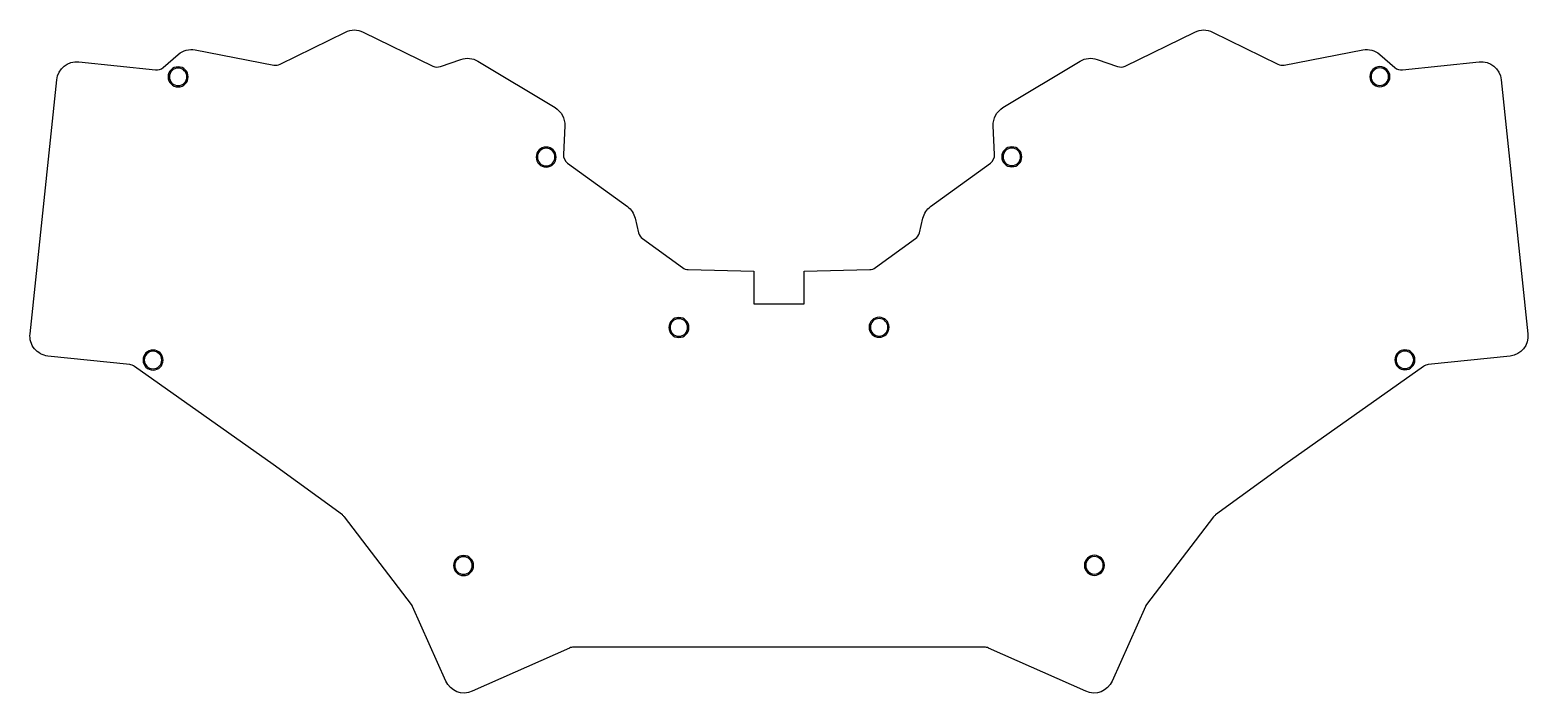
# Model space of a CAD drawing. Header units: millimetres. Extents: x 23.1 to 102.2, y -57.3 to -22.3.
import ezdxf

# ---------------------------------------------------------------- set-up
doc = ezdxf.new("R2010")
doc.units = ezdxf.units.MM
doc.layers.get('0').update_dxf_attribs({"linetype": 'CONTINUOUS'})

msp = doc.modelspace()

# ---------------------------------------------------------------- linework, layer by layer
msp.add_lwpolyline([(46.454, -57.211, -0.414194), (45.056, -56.675), (43.303, -52.737, 0.058799), (43.24, -52.63), (39.7, -48.009, 0.072283), (39.591, -47.903), (35.933, -45.245, 0.003118), (35.928, -45.241), (28.606, -40.06, 0.128422), (28.355, -39.966), (24.031, -39.512, -0.414258), (23.089, -38.348), (24.5, -24.929, -0.4142), (25.663, -23.987), (29.714, -24.412, 0.207679), (30.116, -24.286), (30.919, -23.589, -0.230555), (31.815, -23.35), (35.965, -24.157, 0.163776), (36.3, -24.112), (39.755, -22.411, -0.231851), (40.686, -22.409), (44.372, -24.207, 0.200125), (44.779, -24.231), (45.852, -23.856, -0.222865), (46.746, -23.948), (50.828, -26.401, -0.275736), (51.34, -27.357), (51.27, -28.875, 0.252348), (51.487, -29.327), (54.648, -31.624, -0.177972), (55.054, -32.23), (55.244, -33.013, 0.178031), (55.447, -33.317), (57.555, -34.848, 0.158303), (57.866, -34.949), (61.336, -35.037), (61.336, -36.757), (63.982, -36.757), (63.982, -35.037), (67.453, -34.949, 0.158388), (67.764, -34.848), (69.871, -33.317, 0.17793), (70.074, -33.013), (70.264, -32.23, -0.178005), (70.671, -31.624), (73.831, -29.327, 0.252383), (74.049, -28.875), (73.978, -27.357, -0.275711), (74.49, -26.401), (78.573, -23.948, -0.222873), (79.467, -23.856), (80.54, -24.231, 0.200134), (80.946, -24.207), (84.632, -22.409, -0.231845), (85.563, -22.411), (89.019, -24.112, 0.163794), (89.353, -24.157), (93.504, -23.35, -0.230575), (94.399, -23.589), (95.202, -24.286, 0.207669), (95.604, -24.412), (99.655, -23.987, -0.414206), (100.818, -24.929), (102.229, -38.348, -0.414209), (101.287, -39.512), (96.963, -39.966, 0.128372), (96.713, -40.06), (89.39, -45.241, 0.003374), (89.385, -45.245), (85.727, -47.903, 0.072279), (85.618, -48.009), (82.078, -52.63, 0.058715), (82.015, -52.737), (80.262, -56.675, -0.414212), (78.865, -57.211), (73.734, -54.927, 0.10505), (73.519, -54.881), (51.799, -54.881, 0.105096), (51.584, -54.927)], format="xyb", close=True)
at = {"extrusion": (0, 0, -1)}
for centre, radius in [((-30.911, -24.778), 0.529), ((-30.911, -24.778), 0.463), ((-94.406, -24.766), 0.529), ((-94.406, -24.766), 0.463), ((-50.358, -29.011), 0.529), ((-74.959, -28.999), 0.529), ((-50.358, -29.011), 0.463), ((-74.959, -28.999), 0.463), ((-57.37, -38.007), 0.529), ((-57.37, -38.007), 0.463), ((-67.948, -37.995), 0.529), ((-67.948, -37.995), 0.463), ((-29.588, -39.727), 0.529), ((-29.588, -39.727), 0.463), ((-95.729, -39.714), 0.529), ((-95.729, -39.714), 0.463), ((-45.993, -50.574), 0.529), ((-45.993, -50.574), 0.463), ((-79.325, -50.562), 0.529), ((-79.325, -50.562), 0.463)]:
    msp.add_circle(centre, radius, dxfattribs=at)

doc.saveas('drawing.dxf')
